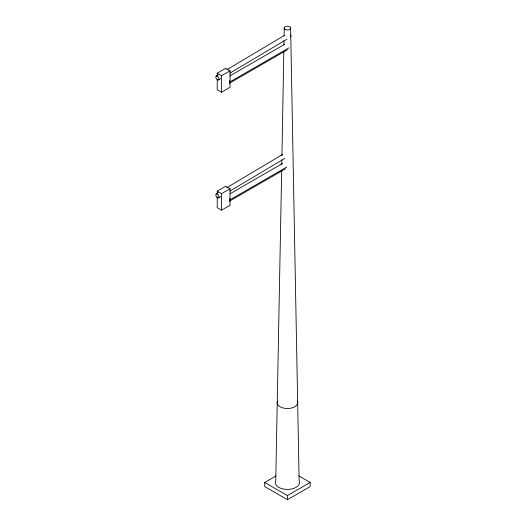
<?xml version="1.0" encoding="UTF-8"?>
<svg xmlns="http://www.w3.org/2000/svg" width="526" height="526" viewBox="0 0 526 526"><rect width="100%" height="100%" fill="white"/><g stroke="black" fill="none" stroke-linecap="round" stroke-linejoin="round"><path stroke-width="0.79" d="M290.615 27.641L299.123 480.646A12.098 6.983 0 0 1 287.433 489.436A12.098 6.983 0 0 1 275.749 480.646L281.673 170.444M281.778 164.697L281.864 159.772M281.943 155.67L283.823 51.443M283.941 44.881L284.02 40.772M284.106 35.853L284.257 27.641M216.265 76.027L218.382 74.764M226.837 69.728L284.612 35.295M218.566 79.906A2.255 1.276 59.2 0 0 217.797 76.434A2.255 1.276 59.2 0 0 215.89 77.559A2.255 1.276 59.2 0 0 218.566 79.906L220.683 78.65M229.842 73.193L286.913 39.18M216.265 193.976L218.382 192.713M226.837 187.677L282.495 154.499M218.566 197.855A2.255 1.276 59.2 0 0 217.797 194.383A2.255 1.276 59.2 0 0 215.89 195.501A2.255 1.276 59.2 0 0 218.566 197.855L220.683 196.593M229.842 191.135L284.803 158.385M217.212 76.369L217.212 73.226L225.72 68.308L230.04 70.8L230.04 87.309L221.525 92.228L217.212 89.729L217.212 79.511M217.212 73.226L221.525 75.718L230.04 70.8M229.901 75.922L284.52 44.388M230.04 81.859L288.912 47.866M229.408 83.253L287.571 49.674M217.212 193.529L217.212 191.168L225.72 186.257L230.04 188.749L230.04 205.258L221.525 210.17L217.212 207.678L217.212 196.671M217.212 191.168L221.525 193.66L230.04 188.749M229.901 193.864L282.39 163.56M230.04 199.801L286.788 167.038M229.408 201.202L285.447 168.846M298.807 475.892L310.176 482.454L310.176 486.57L287.433 499.7L264.696 486.57L264.696 482.454L276.065 475.892M264.696 482.454L287.433 495.584L310.176 482.454M287.433 495.584L287.433 499.7M221.525 75.718L221.525 92.228M221.525 193.66L221.525 210.17M229.75 80.445A3.051 1.762 60 0 1 229.75 82.937M290.648 35.012A2.255 1.276 59.2 0 1 290.681 36.846M229.75 198.387A3.051 1.762 60 0 1 229.75 200.879M297.368 401.055A10.283 5.937 0 0 1 287.433 408.531A10.283 5.937 0 0 1 277.504 401.055M285.105 29.476A3.287 1.9 0 0 0 290.615 28.628A3.287 1.9 0 0 0 286.585 26.3A3.287 1.9 0 0 0 285.105 29.476"/></g></svg>
